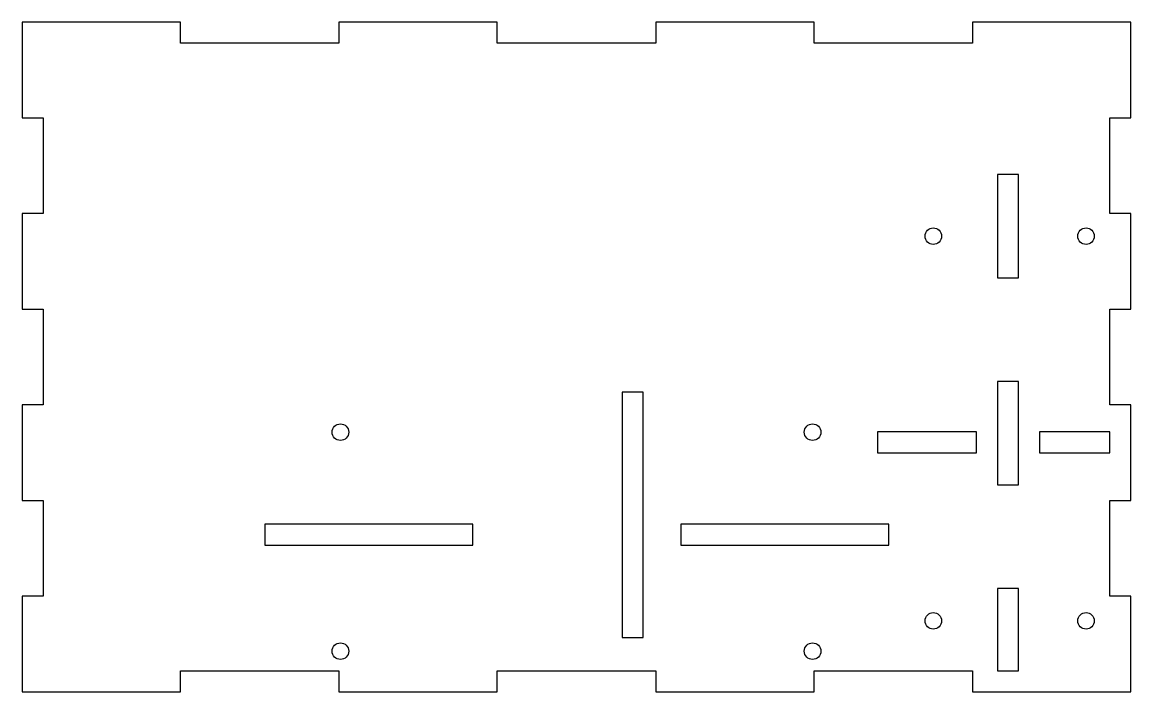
# Model space of a CAD drawing. Header units: millimetres. Extents: x -147 to 20, y -81 to 20.
import ezdxf

# ---------------------------------------------------------------- set-up
doc = ezdxf.new("R2010")
doc.units = ezdxf.units.MM
doc.layers.get('0').update_dxf_attribs({"linetype": 'CONTINUOUS'})

msp = doc.modelspace()

# ---------------------------------------------------------------- linework, layer by layer
for p, q in [((-123.14, 20), (-147, 20)), ((-147, 20), (-147, 5.58)), ((-123.14, 16.83), (-123.14, 20)), ((-75.43, 20), (-99.29, 20)), ((-99.29, 20), (-99.29, 16.83)), ((-75.43, 16.83), (-75.43, 20)), ((-27.71, 20), (-51.57, 20)), ((-51.57, 20), (-51.57, 16.83)), ((-27.71, 16.83), (-27.71, 20)), ((20, 20), (-3.86, 20)), ((-3.86, 20), (-3.86, 16.83)), ((20, 5.58), (20, 20)), ((-99.29, 16.83), (-123.14, 16.83)), ((-51.57, 16.83), (-75.43, 16.83)), ((-3.86, 16.83), (-27.71, 16.83)), ((-147, 5.58), (-143.83, 5.58)), ((-143.83, 5.58), (-143.83, -8.85)), ((16.83, -8.85), (16.83, 5.58)), ((16.83, 5.58), (20, 5.58)), ((-143.83, -8.85), (-147, -8.85)), ((-147, -8.85), (-147, -23.27)), ((20, -8.85), (16.83, -8.85)), ((20, -23.27), (20, -8.85)), ((-147, -23.27), (-143.83, -23.27)), ((-143.83, -23.27), (-143.83, -37.69)), ((16.83, -37.69), (16.83, -23.27)), ((16.83, -23.27), (20, -23.27)), ((-143.83, -37.69), (-147, -37.69)), ((-147, -37.69), (-147, -52.11)), ((20, -37.69), (16.83, -37.69)), ((20, -52.11), (20, -37.69)), ((-147, -52.11), (-143.83, -52.11)), ((-143.83, -52.11), (-143.83, -66.54)), ((16.83, -66.54), (16.83, -52.11)), ((16.83, -52.11), (20, -52.11)), ((-143.83, -66.54), (-147, -66.54)), ((-147, -66.54), (-147, -80.96)), ((20, -66.54), (16.83, -66.54)), ((20, -80.96), (20, -66.54)), ((-123.14, -80.96), (-123.14, -77.78)), ((-123.14, -77.78), (-99.29, -77.78)), ((-99.29, -77.78), (-99.29, -80.96)), ((-75.43, -77.78), (-51.57, -77.78)), ((-75.43, -80.96), (-75.43, -77.78)), ((-51.57, -77.78), (-51.57, -80.96)), ((-27.71, -77.78), (-3.86, -77.78)), ((-27.71, -80.96), (-27.71, -77.78)), ((-3.86, -77.78), (-3.86, -80.96)), ((-147, -80.96), (-123.14, -80.96)), ((-99.29, -80.96), (-75.43, -80.96)), ((-51.57, -80.96), (-27.71, -80.96)), ((-3.86, -80.96), (20, -80.96))]:
    msp.add_line(p, q)
for points in [[(-0.09, -2.96), (-0.09, -18.56), (3.09, -18.56), (3.09, -2.96)], [(-0.09, -49.76), (3.09, -49.76), (3.09, -34.16), (-0.09, -34.16)], [(-56.63, -35.78), (-56.63, -72.78), (-53.46, -72.78), (-53.46, -35.78)], [(-18.17, -44.94), (-3.26, -44.94), (-3.26, -41.77), (-18.17, -41.77)], [(16.83, -44.94), (16.83, -41.77), (6.26, -41.77), (6.26, -44.94)], [(-110.46, -58.86), (-79.12, -58.86), (-79.12, -55.69), (-110.46, -55.69)], [(-16.46, -55.69), (-47.79, -55.69), (-47.79, -58.86), (-16.46, -58.86)], [(-0.09, -65.36), (-0.09, -77.78), (3.09, -77.78), (3.09, -65.36)]]:
    msp.add_lwpolyline(points, close=True)
for centre in [(-9.75, -12.26), (13.25, -12.26), (-99.06, -41.81), (-27.94, -41.81), (-9.75, -70.26), (13.25, -70.26), (-99.06, -74.83), (-27.94, -74.83)]:
    msp.add_circle(centre, 1.25)

doc.saveas('drawing.dxf')
